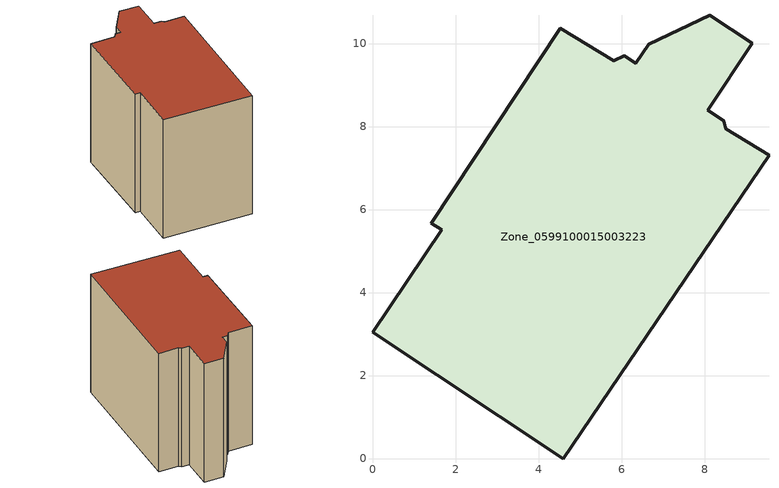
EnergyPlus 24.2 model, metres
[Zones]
Zone_0599100015003223
 floor ground (C_G): 1.67,5.51 1.42,5.67 4.52,10.37 5.82,9.59 6.07,9.71 6.35,9.52 6.66,9.98 8.13,10.68 9.15,10 8.08,8.39 8.46,8.14 8.51,7.95 9.55,7.31 4.6,0 0,3.04 z0.89
 wall outside (C_F): 9.15,10 8.13,10.68 6.66,9.98 6.35,9.52 6.07,9.71 5.82,9.59 4.52,10.37 1.42,5.67 1.67,5.51 0,3.04 4.6,0 9.55,7.31 8.51,7.95 8.46,8.14 8.08,8.39 9.15,10 z0.89:8.79
 roof outside (C_R): 9.55,7.31 8.51,7.95 8.46,8.14 8.08,8.39 9.15,10 8.13,10.68 6.66,9.98 6.35,9.52 6.07,9.71 5.82,9.59 4.52,10.37 1.42,5.67 1.67,5.51 0,3.04 4.6,0 z8.79
[BUILDING]
Pand.0599100015003223: North Axis=0; Terrain=City; Loads Convergence Tolerance Value=0.04; Temperature Convergence Tolerance Value=0.4; Solar Distribution=FullExterior; Maximum Number of Warmup Days=25; Minimum Number of Warmup Days=1
[Site:Location]
Rotterdam.The.Hague.AP_ZH_NLD Design_Conditions: Latitude=51.96; Longitude=4.45; Time Zone=1; Elevation=-4.5
[SITE:GROUNDTEMPERATURE:BUILDINGSURFACE]
18, 18, 18, 18, 18, 18, 18, 18, 18, 18, 18, 18
[MATERIAL] Thermal Absorptance=0.9; Solar Absorptance=0.7; Visible Absorptance=0.7
Name | Roughness | Thickness | Conductivity | Density | Specific Heat
G.TI.1965-1974 | MediumSmooth | 0.15 | 0.882353 | 540 | 1210
F.TI.1965-1974 | Rough | 0.3 | 0.697674 | 1920 | 840
R.TI.1965-1974 | MediumRough | 0.2 | 0.232558 | 1500 | 1000
[CONSTRUCTION]
C_G: G.TI.1965-1974
C_F: F.TI.1965-1974
C_R: R.TI.1965-1974
[ZONE]
Zone_0599100015003223: Type=1; Multiplier=1; Ceiling Height=Autocalculate; Volume=Autocalculate; Floor Area=autocalculate; Part of Total Floor Area=Yes
[ZONEINFILTRATION:DESIGNFLOWRATE]
Infil_Zone_0599100015003223: Zone or ZoneList or Space or SpaceList=Zone_0599100015003223; Schedule=AlwaysOn; Design Flow Rate Calculation Method=Flow/Area; Flow Rate per Floor Area=0.003; Constant Term Coefficient=1; Temperature Term Coefficient=0; Velocity Term Coefficient=0; Velocity Squared Term Coefficient=0
[HVACTEMPLATE:ZONE:IDEALLOADSAIRSYSTEM]
Zone_0599100015003223: Maximum Heating Supply Air Temperature=50; Minimum Cooling Supply Air Temperature=13; Maximum Heating Supply Air Humidity Ratio=0.0156; Minimum Cooling Supply Air Humidity Ratio=0.0077; Heating Limit=NoLimit; Cooling Limit=NoLimit; Dehumidification Control Type=ConstantSensibleHeatRatio; Cooling Sensible Heat Ratio=0.7; Dehumidification Setpoint=60; Humidification Control Type=None; Humidification Setpoint=30; Outdoor Air Method=None; Outdoor Air Flow Rate per Person=0.00944; Outdoor Air Flow Rate per Zone Floor Area=0; Outdoor Air Flow Rate per Zone=0; Demand Controlled Ventilation Type=None; Outdoor Air Economizer Type=NoEconomizer; Heat Recovery Type=None; Sensible Heat Recovery Effectiveness=0.7; Latent Heat Recovery Effectiveness=0.65
[ZONECONTROL:THERMOSTAT]
ThermostatControl_Zone_0599100015003223: Zone or ZoneList=Zone_0599100015003223; Control Type Schedule=DualSetpointControlType; Control 1=Thermostat_Zone_0599100015003223; Temperature Difference Between Cutout And Setpoint=0
[THERMOSTATSETPOINT:DUALSETPOINT]
Thermostat_Zone_0599100015003223: Heating Setpoint Temperature Schedule=HeatingSetpoint_Zone_0599100015003223; Cooling Setpoint Temperature Schedule=CoolingSetpoint_Zone_0599100015003223
[SCHEDULE:COMPACT]
HeatingSetpoint_Zone_0599100015003223: Through: 12/31, For: AllDays, Until: 24:00, 21
CoolingSetpoint_Zone_0599100015003223: Through: 12/31, For: AllDays, Until: 24:00, 24
DualSetpointControlType: Through: 12/31, For: AllDays, Until: 24:00, 4
AlwaysOn: Through: 12/31, For: AllDays, Until: 24:00, 1
